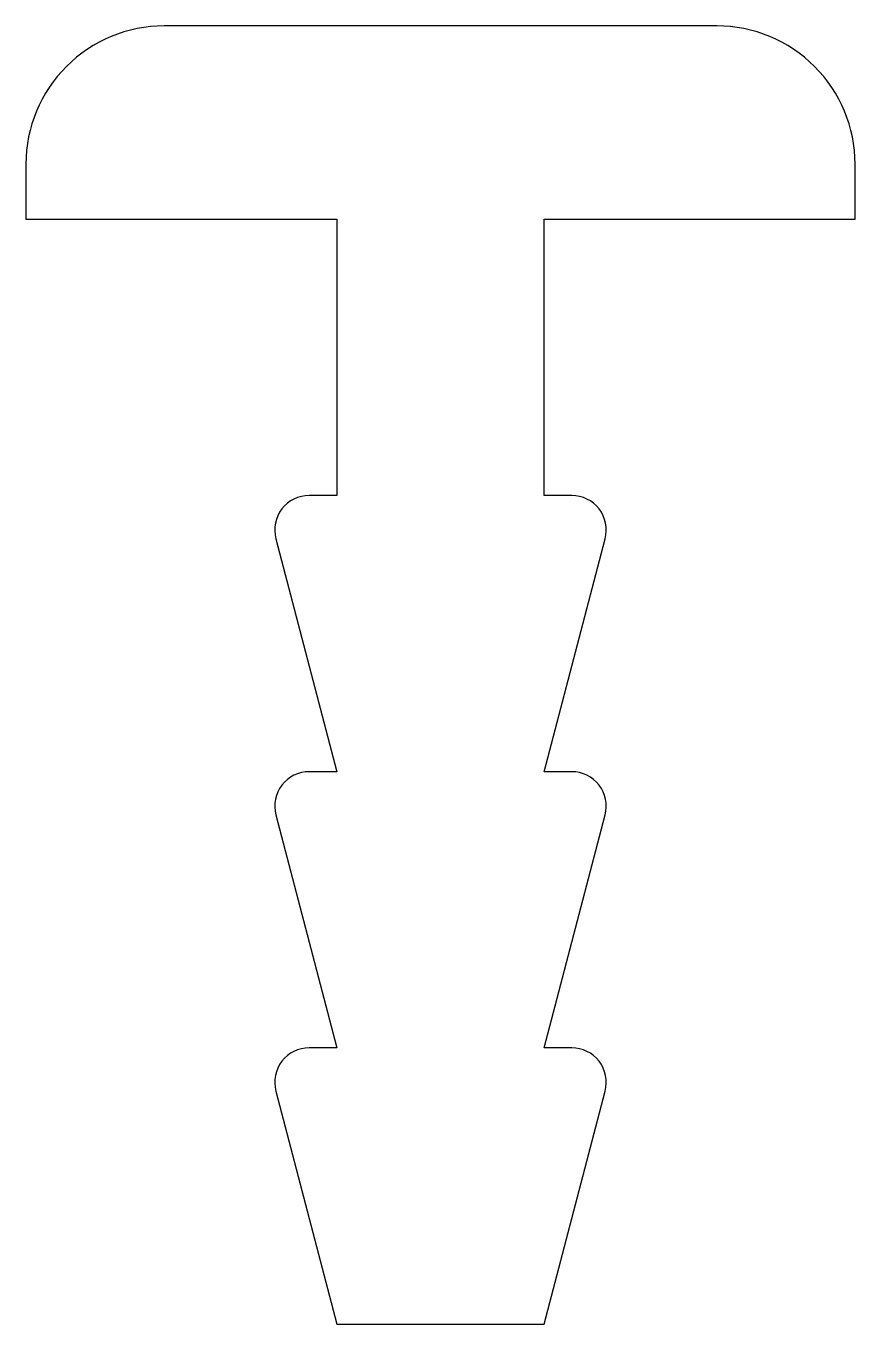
# Model space of a CAD drawing. Extents: x 234.66 to 240.66, y 311.11 to 320.51.
import ezdxf

# ---------------------------------------------------------------- set-up
doc = ezdxf.new("R2010")
doc.units = 0
doc.layers.get('0').update_dxf_attribs({"linetype": 'CONTINUOUS'})

msp = doc.modelspace()

# ---------------------------------------------------------------- linework, layer by layer
msp.add_lwpolyline([(236.9064, 311.1149), (238.4064, 311.1149), (238.8483, 312.8016, 0.491408), (238.6064, 313.1149), (238.4064, 313.1149), (238.8483, 314.8016, 0.491408), (238.6064, 315.1149), (238.4064, 315.1149), (238.8483, 316.8016, 0.491408), (238.6064, 317.1149), (238.4064, 317.1149), (238.4064, 319.1149), (240.6564, 319.1149), (240.6564, 319.5149, 0.414214), (239.6564, 320.5149), (235.6564, 320.5149, 0.414214), (234.6564, 319.5149), (234.6564, 319.1149), (236.9064, 319.1149), (236.9064, 317.1149), (236.7064, 317.1149, 0.491408), (236.4646, 316.8016), (236.9064, 315.1149), (236.7064, 315.1149, 0.491408), (236.4646, 314.8016), (236.9064, 313.1149), (236.7064, 313.1149, 0.491408), (236.4646, 312.8016)], format="xyb", close=True)

doc.saveas('drawing.dxf')
